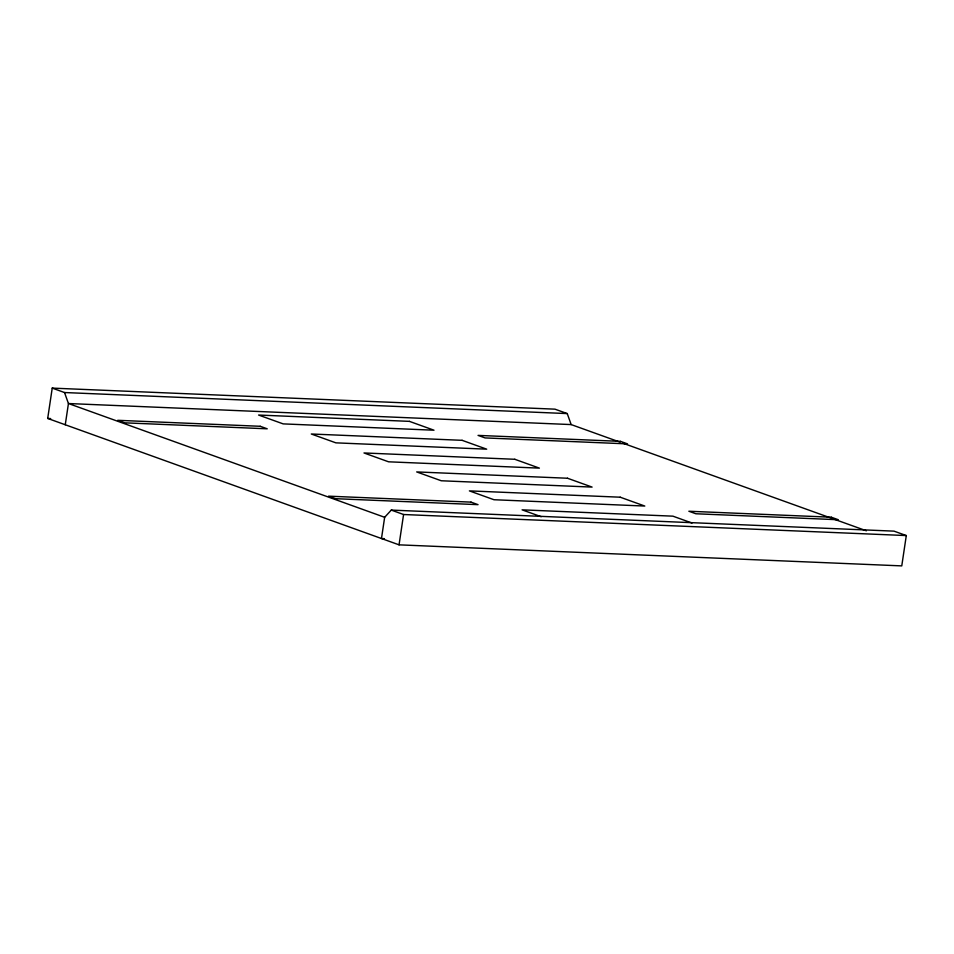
<?xml version="1.0" encoding="UTF-8"?>
<svg xmlns="http://www.w3.org/2000/svg" width="954" height="954" viewBox="0 0 954 954"><rect width="100%" height="100%" fill="white"/><g stroke="black" fill="none" stroke-linecap="round" stroke-linejoin="round"><path stroke-width="1.43" d="M384.45 538.652L381.481 538.521L384.653 517.295L391.283 510.092L894.005 531.139L906.3 535.564L901.769 565.889L399.046 544.841L47.7 418.436L52.231 388.111L554.954 409.159L567.248 413.583L571.16 424.578L620.136 442.191M65.266 424.757L68.438 403.53L64.526 392.535L52.231 388.111M399.046 544.841L403.578 514.516L391.283 510.092M64.526 392.535L567.248 413.583M571.16 424.578L68.438 403.53L384.653 517.295M47.7 418.436L50.669 418.567M403.578 514.516L906.3 535.564M622.926 443.205L866.387 530.794M692.032 523.042L672.904 516.162L522.088 509.841L541.216 516.722M409.397 421.358L258.582 415.038L283.171 423.886L433.998 430.206L409.397 421.358M260.203 426.283L117.759 420.309L124.795 422.837L267.227 428.811L260.203 426.283M620.482 441.356L478.049 435.394L485.073 437.922L627.517 443.884L620.482 441.356M462.106 440.319L311.29 433.998L335.88 442.847L486.695 449.167L462.106 440.319M514.802 459.279L363.987 452.959L388.576 461.808L539.392 468.128L514.802 459.279M567.499 478.24L416.683 471.92L441.285 480.768L592.1 487.089L567.499 478.24M620.207 497.201L469.392 490.881L493.981 499.729L644.797 506.049L620.207 497.201M471.014 502.126L328.57 496.163L335.605 498.692L478.037 504.654L471.014 502.126M831.292 517.211L688.86 511.237L695.883 513.765L838.316 519.739L831.292 517.211"/></g></svg>
